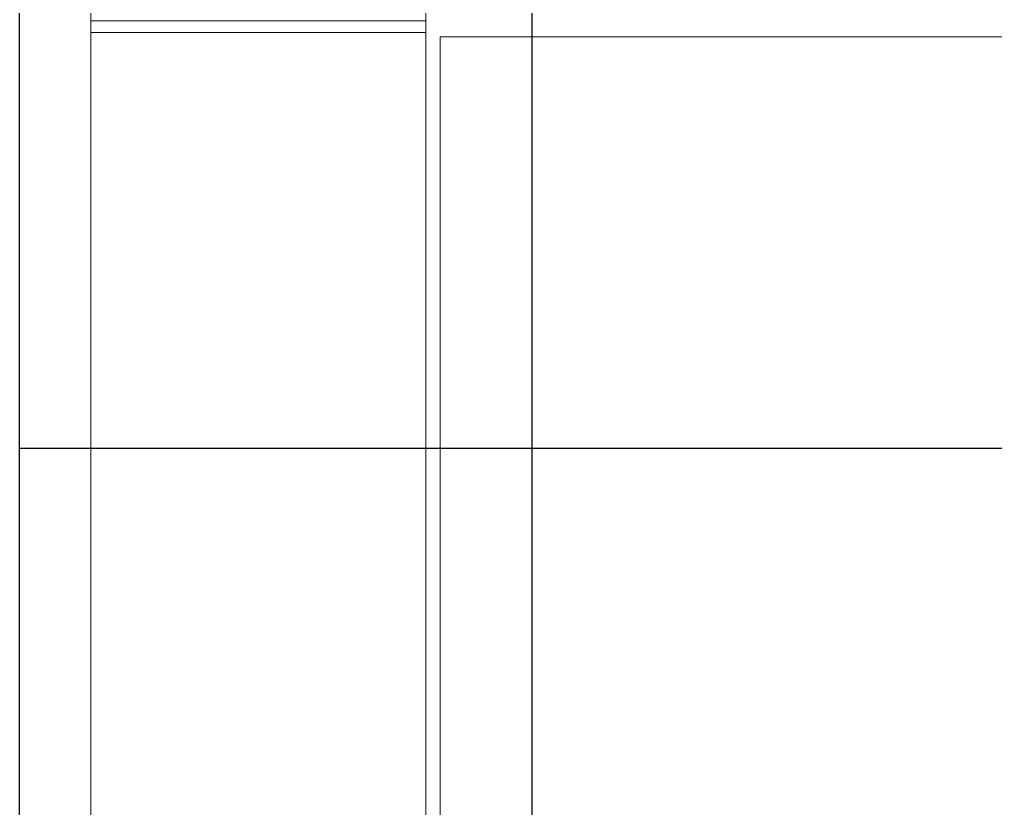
# Model space of a CAD drawing. Header units: inches. Extents: x -246178 to 57169, y -29325 to 19878.
# Drawn here: x 10498 to 11073, y -8012 to -7547 of the extents above; entities that cross this region are included whole.
import ezdxf

# ---------------------------------------------------------------- set-up
doc = ezdxf.new("R2010")
doc.units = ezdxf.units.IN
doc.header["$LTSCALE"] = 25
doc.header["$MEASUREMENT"] = 0
doc.linetypes.add('DASHDOT', pattern=[25.4, 12.7, -6.35, 0, -6.35])
doc.layers.add('00-Ground Floor$0$False Ceiling', color=251, linetype='Continuous')
doc.layers.add('00-Ground Floor$0$LOADING', color=253, linetype='Continuous', lineweight=5)
doc.layers.add('E-LITE-CLNG-CNDT', color=6, linetype='DASHDOT', lineweight=35)

# ---------------------------------------------------------------- blocks, each defined once
blk = doc.blocks.new('00-Ground Floor$0$GF21008-P')
at = {"layer": '00-Ground Floor$0$LOADING'}
for p, q in [((-0.77088, 0), (0.79062, 0)), ((0.01283, -0.1974), (0.01283, 0)), ((0.01974, -0.1974), (0.01974, 0)), ((-0.7767, -0.1974), (0.79645, -0.1974)), ((0.02235, -0.20585), (0.02235, -0.73852)), ((0.02235, -0.20585), (0.63897, -0.20585))]:
    blk.add_line(p, q, dxfattribs=at)
blk = doc.blocks.new('00-Ground Floor$0$A$Ce9e1c4c3')
at = {"layer": '00-Ground Floor$0$False Ceiling', "color": 254}
blk.add_line((-89502.07, -8477.43, 0), (-89502.07, -4747.43, 0), dxfattribs=at)
at = {"layer": '00-Ground Floor$0$False Ceiling', "color": 254, "linetype": 'Continuous'}
for p, q in [((-89200, -8477.43), (-89200, -4747.43)), ((-89502.07, -7800), (-85902.07, -7800))]:
    blk.add_line(p, q, dxfattribs=at)
blk = doc.blocks.new('00-Ground Floor')
at = {"layer": '00-Ground Floor$0$False Ceiling', "color": 254}
blk.add_blockref('00-Ground Floor$0$A$Ce9e1c4c3', (100000, 0), dxfattribs=at)
at = {"layer": '00-Ground Floor$0$LOADING', "xscale": -1000, "yscale": 1000, "zscale": 1000, "rotation": 90.00000000000017}
blk.add_blockref('00-Ground Floor$0$GF21008-P', (10539.97, -7535.32), dxfattribs=at)

msp = doc.modelspace()

# ---------------------------------------------------------------- block references
at = {"layer": 'E-LITE-CLNG-CNDT'}
msp.add_blockref('00-Ground Floor', (0, 0), dxfattribs=at)

doc.saveas('drawing.dxf')
